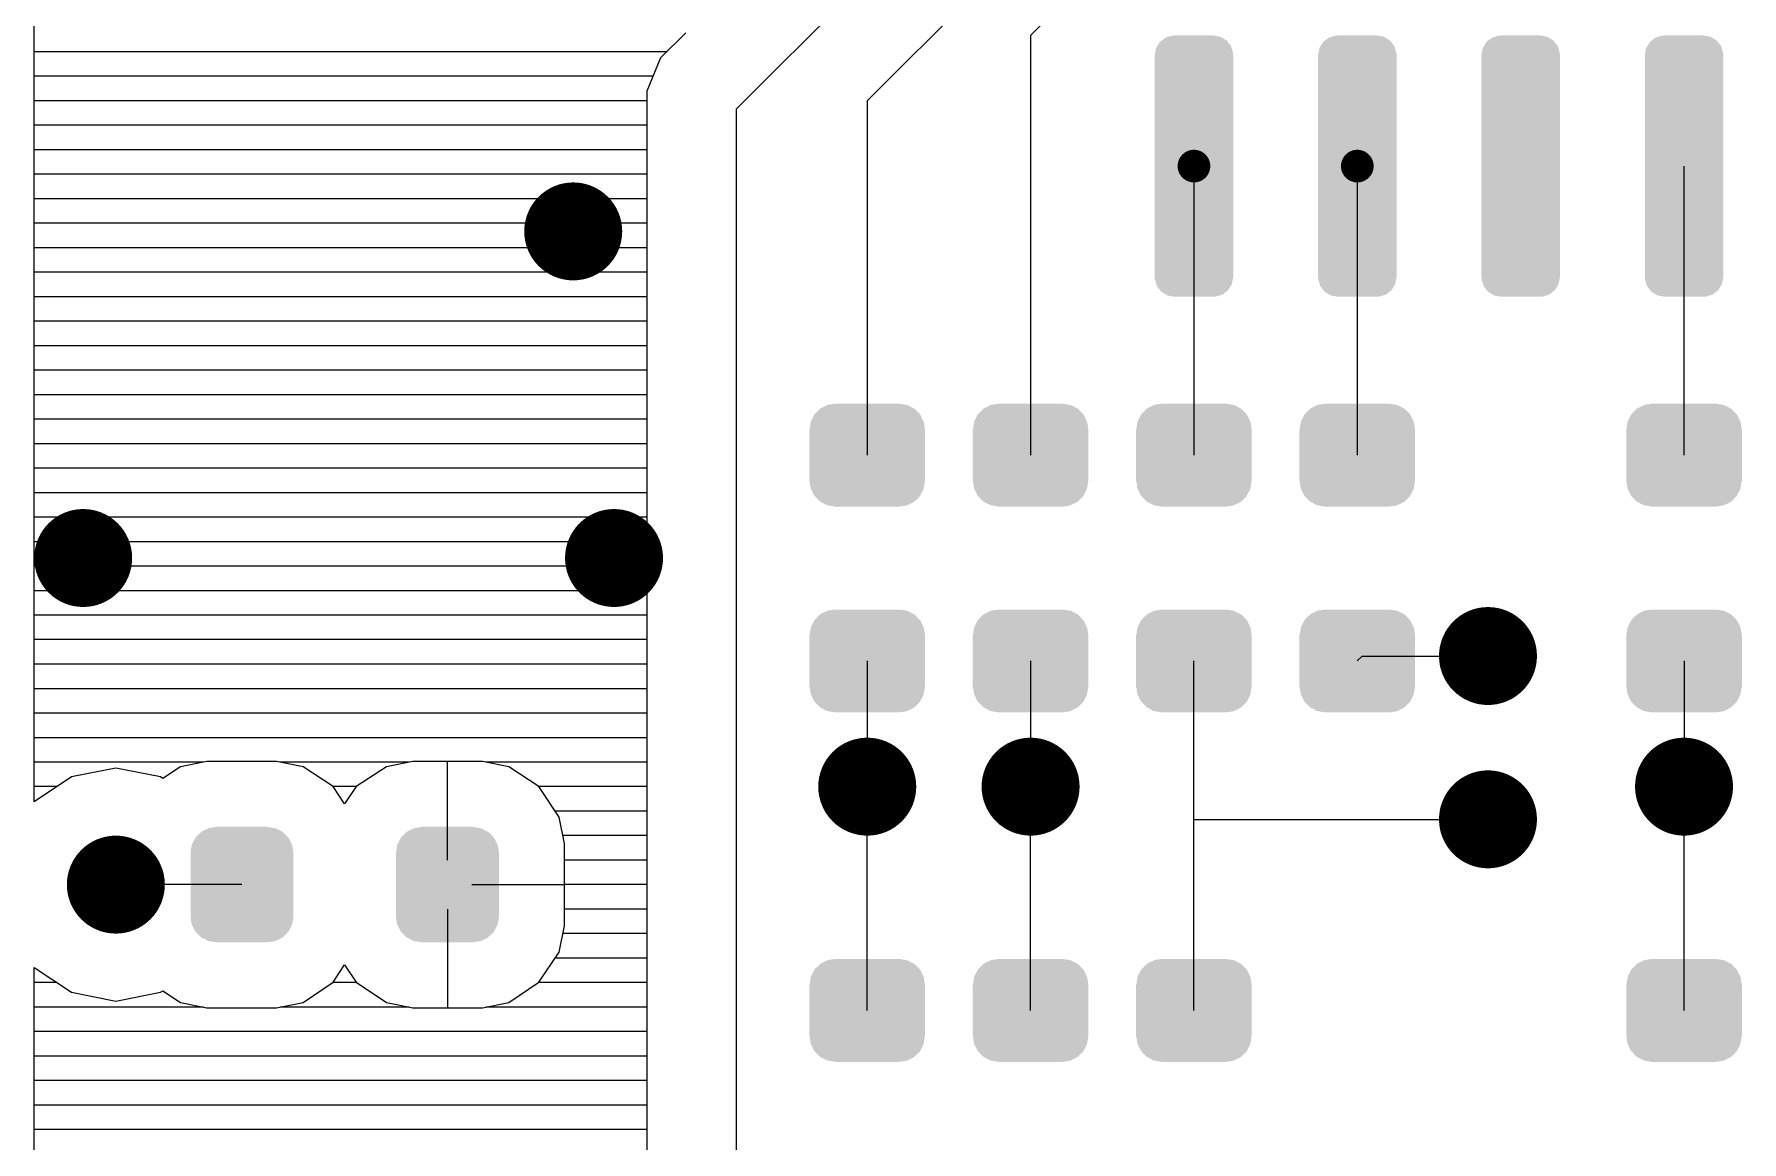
# Model space of a CAD drawing. Extents: x 295 to 953, y 10 to 290.
# Drawn here: x 561.06 to 590.27, y 129.98 to 148.93 of the extents above; entities that cross this region are included whole.
import ezdxf

# ---------------------------------------------------------------- set-up
doc = ezdxf.new("R2010")
doc.units = 0
doc.header["$LTSCALE"] = 5
doc.header["$MEASUREMENT"] = 0
doc.layers.get('0').update_dxf_attribs({"linetype": 'CONTINUOUS', "lineweight": 25})
doc.layers.add('DV-DPO-A6_BOT', color=7, linetype='CONTINUOUS')

msp = doc.modelspace()

# ---------------------------------------------------------------- linework, layer by layer
for points, const_width in [([(581.04, 146.673, -1), (580.76, 146.673, -1)], 0.279), ([(583.834, 146.673, -1), (583.554, 146.673, -1)], 0.279), ([(570.702, 145.556, -1), (569.864, 145.556, -1)], 0.838), ([(562.32, 139.968, -1), (561.482, 139.968, -1)], 0.838), ([(571.4, 139.968, -1), (570.562, 139.968, -1)], 0.838), ([(586.348, 138.291, -1), (585.51, 138.291, -1)], 0.838), ([(575.731, 136.056, -1), (574.893, 136.056, -1)], 0.838), ([(578.525, 136.056, -1), (577.687, 136.056, -1)], 0.838), ([(589.701, 136.056, -1), (588.863, 136.056, -1)], 0.838), ([(586.348, 135.497, -1), (585.51, 135.497, -1)], 0.838), ([(562.879, 134.38, -1), (562.041, 134.38, -1)], 0.838)]:
    msp.add_lwpolyline(points, format="xyb", close=True, dxfattribs=dict(const_width=const_width))
for points in [[(581.569, 148.609), (581.544, 148.693), (580.236, 148.609), (580.252, 148.693)], [(581.544, 148.693), (581.534, 148.726), (580.252, 148.693), (580.272, 148.726)], [(581.534, 148.726), (581.479, 148.797), (580.272, 148.726), (580.315, 148.797)], [(581.479, 148.797), (581.459, 148.823), (580.315, 148.797), (580.349, 148.823)], [(581.459, 148.823), (581.379, 148.871), (580.349, 148.823), (580.412, 148.871)], [(581.379, 148.871), (581.355, 148.886), (580.412, 148.871), (580.461, 148.886)], [(581.355, 148.886), (581.246, 148.906), (580.461, 148.886), (580.529, 148.906)], [(581.246, 148.906), (581.235, 148.908), (580.529, 148.906), (580.565, 148.908)], [(584.363, 148.609), (584.338, 148.693), (583.03, 148.609), (583.046, 148.693)], [(584.338, 148.693), (584.328, 148.726), (583.046, 148.693), (583.066, 148.726)], [(584.328, 148.726), (584.273, 148.797), (583.066, 148.726), (583.109, 148.797)], [(584.273, 148.797), (584.253, 148.823), (583.109, 148.797), (583.143, 148.823)], [(584.253, 148.823), (584.173, 148.871), (583.143, 148.823), (583.206, 148.871)], [(584.173, 148.871), (584.149, 148.886), (583.206, 148.871), (583.255, 148.886)], [(584.149, 148.886), (584.04, 148.906), (583.255, 148.886), (583.323, 148.906)], [(584.04, 148.906), (584.029, 148.908), (583.323, 148.906), (583.359, 148.908)], [(587.157, 148.609), (587.132, 148.693), (585.824, 148.609), (585.84, 148.693)], [(587.132, 148.693), (587.122, 148.726), (585.84, 148.693), (585.86, 148.726)], [(587.122, 148.726), (587.067, 148.797), (585.86, 148.726), (585.903, 148.797)], [(587.067, 148.797), (587.047, 148.823), (585.903, 148.797), (585.937, 148.823)], [(587.047, 148.823), (586.967, 148.871), (585.937, 148.823), (586, 148.871)], [(586.967, 148.871), (586.943, 148.886), (586, 148.871), (586.049, 148.886)], [(586.943, 148.886), (586.834, 148.906), (586.049, 148.886), (586.117, 148.906)], [(586.834, 148.906), (586.823, 148.908), (586.117, 148.906), (586.153, 148.908)], [(589.951, 148.609), (589.926, 148.693), (588.618, 148.609), (588.634, 148.693)], [(589.926, 148.693), (589.916, 148.726), (588.634, 148.693), (588.654, 148.726)], [(589.916, 148.726), (589.861, 148.797), (588.654, 148.726), (588.697, 148.797)], [(589.861, 148.797), (589.841, 148.823), (588.697, 148.797), (588.731, 148.823)], [(589.841, 148.823), (589.761, 148.871), (588.731, 148.823), (588.794, 148.871)], [(589.761, 148.871), (589.737, 148.886), (588.794, 148.871), (588.843, 148.886)], [(589.737, 148.886), (589.628, 148.906), (588.843, 148.886), (588.911, 148.906)], [(589.628, 148.906), (589.617, 148.908), (588.911, 148.906), (588.947, 148.908)], [(581.571, 148.573), (581.569, 148.609), (580.23, 148.573), (580.236, 148.609)], [(581.571, 144.773), (581.571, 148.573), (580.23, 144.773), (580.23, 148.573)], [(584.365, 148.573), (584.363, 148.609), (583.024, 148.573), (583.03, 148.609)], [(584.365, 144.773), (584.365, 148.573), (583.024, 144.773), (583.024, 148.573)], [(587.159, 148.573), (587.157, 148.609), (585.818, 148.573), (585.824, 148.609)], [(587.159, 144.773), (587.159, 148.573), (585.818, 144.773), (585.818, 148.573)], [(589.953, 148.573), (589.951, 148.609), (588.612, 148.573), (588.618, 148.609)], [(589.953, 144.773), (589.953, 148.573), (588.612, 144.773), (588.612, 148.573)], [(581.564, 144.737), (581.571, 144.773), (580.231, 144.737), (580.23, 144.773)], [(581.548, 144.653), (581.564, 144.737), (580.257, 144.653), (580.231, 144.737)], [(581.528, 144.62), (581.548, 144.653), (580.266, 144.62), (580.257, 144.653)], [(581.485, 144.549), (581.528, 144.62), (580.321, 144.549), (580.266, 144.62)], [(584.358, 144.737), (584.365, 144.773), (583.025, 144.737), (583.024, 144.773)], [(584.342, 144.653), (584.358, 144.737), (583.051, 144.653), (583.025, 144.737)], [(584.322, 144.62), (584.342, 144.653), (583.06, 144.62), (583.051, 144.653)], [(584.279, 144.549), (584.322, 144.62), (583.115, 144.549), (583.06, 144.62)], [(587.152, 144.737), (587.159, 144.773), (585.819, 144.737), (585.818, 144.773)], [(587.136, 144.653), (587.152, 144.737), (585.845, 144.653), (585.819, 144.737)], [(587.116, 144.62), (587.136, 144.653), (585.854, 144.62), (585.845, 144.653)], [(587.073, 144.549), (587.116, 144.62), (585.909, 144.549), (585.854, 144.62)], [(589.946, 144.737), (589.953, 144.773), (588.613, 144.737), (588.612, 144.773)], [(589.93, 144.653), (589.946, 144.737), (588.639, 144.653), (588.613, 144.737)], [(589.91, 144.62), (589.93, 144.653), (588.648, 144.62), (588.639, 144.653)], [(589.867, 144.549), (589.91, 144.62), (588.703, 144.549), (588.648, 144.62)], [(581.452, 144.524), (581.485, 144.549), (580.341, 144.524), (580.321, 144.549)], [(581.388, 144.475), (581.452, 144.524), (580.421, 144.475), (580.341, 144.524)], [(581.339, 144.46), (581.388, 144.475), (580.445, 144.46), (580.421, 144.475)], [(581.272, 144.44), (581.339, 144.46), (580.554, 144.44), (580.445, 144.46)], [(581.235, 144.438), (581.272, 144.44), (580.565, 144.438), (580.554, 144.44)], [(584.246, 144.524), (584.279, 144.549), (583.135, 144.524), (583.115, 144.549)], [(584.182, 144.475), (584.246, 144.524), (583.215, 144.475), (583.135, 144.524)], [(584.133, 144.46), (584.182, 144.475), (583.239, 144.46), (583.215, 144.475)], [(584.066, 144.44), (584.133, 144.46), (583.348, 144.44), (583.239, 144.46)], [(584.029, 144.438), (584.066, 144.44), (583.359, 144.438), (583.348, 144.44)], [(587.04, 144.524), (587.073, 144.549), (585.929, 144.524), (585.909, 144.549)], [(586.976, 144.475), (587.04, 144.524), (586.009, 144.475), (585.929, 144.524)], [(586.927, 144.46), (586.976, 144.475), (586.033, 144.46), (586.009, 144.475)], [(586.86, 144.44), (586.927, 144.46), (586.142, 144.44), (586.033, 144.46)], [(586.823, 144.438), (586.86, 144.44), (586.153, 144.438), (586.142, 144.44)], [(589.834, 144.524), (589.867, 144.549), (588.723, 144.524), (588.703, 144.549)], [(589.77, 144.475), (589.834, 144.524), (588.803, 144.475), (588.723, 144.524)], [(589.721, 144.46), (589.77, 144.475), (588.827, 144.46), (588.803, 144.475)], [(589.654, 144.44), (589.721, 144.46), (588.936, 144.44), (588.827, 144.46)], [(589.617, 144.438), (589.654, 144.44), (588.947, 144.438), (588.936, 144.44)], [(576.107, 142.528), (576, 142.585), (574.512, 142.528), (574.629, 142.585)], [(576, 142.585), (575.974, 142.589), (574.629, 142.585), (574.638, 142.589)], [(575.974, 142.589), (575.863, 142.608), (574.638, 142.589), (574.762, 142.608)], [(578.901, 142.528), (578.794, 142.585), (577.306, 142.528), (577.423, 142.585)], [(578.794, 142.585), (578.768, 142.589), (577.423, 142.585), (577.432, 142.589)], [(578.768, 142.589), (578.657, 142.608), (577.432, 142.589), (577.556, 142.608)], [(581.695, 142.528), (581.588, 142.585), (580.1, 142.528), (580.217, 142.585)], [(581.588, 142.585), (581.562, 142.589), (580.217, 142.585), (580.226, 142.589)], [(581.562, 142.589), (581.451, 142.608), (580.226, 142.589), (580.35, 142.608)], [(584.489, 142.528), (584.382, 142.585), (582.894, 142.528), (583.011, 142.585)], [(584.382, 142.585), (584.356, 142.589), (583.011, 142.585), (583.02, 142.589)], [(584.356, 142.589), (584.245, 142.608), (583.02, 142.589), (583.144, 142.608)], [(590.077, 142.528), (589.97, 142.585), (588.482, 142.528), (588.599, 142.585)], [(589.97, 142.585), (589.944, 142.589), (588.599, 142.585), (588.608, 142.589)], [(589.944, 142.589), (589.833, 142.608), (588.608, 142.589), (588.732, 142.608)], [(576.298, 142.169), (576.281, 142.293), (574.326, 142.169), (574.346, 142.293)], [(576.281, 142.293), (576.274, 142.307), (574.346, 142.293), (574.348, 142.307)], [(576.274, 142.307), (576.22, 142.419), (574.348, 142.307), (574.406, 142.419)], [(576.22, 142.419), (576.209, 142.431), (574.406, 142.419), (574.412, 142.431)], [(576.209, 142.431), (576.124, 142.52), (574.412, 142.431), (574.504, 142.52)], [(576.124, 142.52), (576.107, 142.528), (574.504, 142.52), (574.512, 142.528)], [(579.092, 142.169), (579.075, 142.293), (577.12, 142.169), (577.14, 142.293)], [(579.075, 142.293), (579.068, 142.307), (577.14, 142.293), (577.142, 142.307)], [(579.068, 142.307), (579.014, 142.419), (577.142, 142.307), (577.2, 142.419)], [(579.014, 142.419), (579.003, 142.431), (577.2, 142.419), (577.206, 142.431)], [(579.003, 142.431), (578.918, 142.52), (577.206, 142.431), (577.298, 142.52)], [(578.918, 142.52), (578.901, 142.528), (577.298, 142.52), (577.306, 142.528)], [(581.886, 142.169), (581.869, 142.293), (579.914, 142.169), (579.934, 142.293)], [(581.869, 142.293), (581.862, 142.307), (579.934, 142.293), (579.936, 142.307)], [(581.862, 142.307), (581.808, 142.419), (579.936, 142.307), (579.994, 142.419)], [(581.808, 142.419), (581.797, 142.431), (579.994, 142.419), (580, 142.431)], [(581.797, 142.431), (581.712, 142.52), (580, 142.431), (580.092, 142.52)], [(581.712, 142.52), (581.695, 142.528), (580.092, 142.52), (580.1, 142.528)], [(584.68, 142.169), (584.663, 142.293), (582.708, 142.169), (582.728, 142.293)], [(584.663, 142.293), (584.656, 142.307), (582.728, 142.293), (582.73, 142.307)], [(584.656, 142.307), (584.602, 142.419), (582.73, 142.307), (582.788, 142.419)], [(584.602, 142.419), (584.591, 142.431), (582.788, 142.419), (582.794, 142.431)], [(584.591, 142.431), (584.506, 142.52), (582.794, 142.431), (582.886, 142.52)], [(584.506, 142.52), (584.489, 142.528), (582.886, 142.52), (582.894, 142.528)], [(590.268, 142.169), (590.251, 142.293), (588.296, 142.169), (588.316, 142.293)], [(590.251, 142.293), (590.244, 142.307), (588.316, 142.293), (588.318, 142.307)], [(590.244, 142.307), (590.19, 142.419), (588.318, 142.307), (588.376, 142.419)], [(590.19, 142.419), (590.179, 142.431), (588.376, 142.419), (588.382, 142.431)], [(590.179, 142.431), (590.094, 142.52), (588.382, 142.431), (588.474, 142.52)], [(590.094, 142.52), (590.077, 142.528), (588.474, 142.52), (588.482, 142.528)], [(576.301, 141.286), (576.301, 142.169), (574.323, 141.286), (574.323, 142.169)], [(579.095, 141.286), (579.095, 142.169), (577.117, 141.286), (577.117, 142.169)], [(581.889, 141.286), (581.889, 142.169), (579.911, 141.286), (579.911, 142.169)], [(584.683, 141.286), (584.683, 142.169), (582.705, 141.286), (582.705, 142.169)], [(590.271, 141.286), (590.271, 142.169), (588.293, 141.286), (588.293, 142.169)], [(576.278, 141.163), (576.298, 141.286), (574.344, 141.163), (574.326, 141.286)], [(576.276, 141.149), (576.278, 141.163), (574.35, 141.149), (574.344, 141.163)], [(576.218, 141.037), (576.276, 141.149), (574.404, 141.037), (574.35, 141.149)], [(579.072, 141.163), (579.092, 141.286), (577.138, 141.163), (577.12, 141.286)], [(579.07, 141.149), (579.072, 141.163), (577.144, 141.149), (577.138, 141.163)], [(579.012, 141.037), (579.07, 141.149), (577.198, 141.037), (577.144, 141.149)], [(581.866, 141.163), (581.886, 141.286), (579.932, 141.163), (579.914, 141.286)], [(581.864, 141.149), (581.866, 141.163), (579.938, 141.149), (579.932, 141.163)], [(581.806, 141.037), (581.864, 141.149), (579.992, 141.037), (579.938, 141.149)], [(584.66, 141.163), (584.68, 141.286), (582.726, 141.163), (582.708, 141.286)], [(584.658, 141.149), (584.66, 141.163), (582.732, 141.149), (582.726, 141.163)], [(584.6, 141.037), (584.658, 141.149), (582.786, 141.037), (582.732, 141.149)], [(590.248, 141.163), (590.268, 141.286), (588.314, 141.163), (588.296, 141.286)], [(590.246, 141.149), (590.248, 141.163), (588.32, 141.149), (588.314, 141.163)], [(590.188, 141.037), (590.246, 141.149), (588.374, 141.037), (588.32, 141.149)], [(576.212, 141.025), (576.218, 141.037), (574.415, 141.025), (574.404, 141.037)], [(576.121, 140.936), (576.212, 141.025), (574.501, 140.936), (574.415, 141.025)], [(576.112, 140.927), (576.121, 140.936), (574.517, 140.927), (574.501, 140.936)], [(575.995, 140.871), (576.112, 140.927), (574.624, 140.871), (574.517, 140.927)], [(575.986, 140.866), (575.995, 140.871), (574.651, 140.866), (574.624, 140.871)], [(575.863, 140.848), (575.986, 140.866), (574.762, 140.848), (574.651, 140.866)], [(579.006, 141.025), (579.012, 141.037), (577.209, 141.025), (577.198, 141.037)], [(578.915, 140.936), (579.006, 141.025), (577.295, 140.936), (577.209, 141.025)], [(578.906, 140.927), (578.915, 140.936), (577.311, 140.927), (577.295, 140.936)], [(578.789, 140.871), (578.906, 140.927), (577.418, 140.871), (577.311, 140.927)], [(578.78, 140.866), (578.789, 140.871), (577.445, 140.866), (577.418, 140.871)], [(578.657, 140.848), (578.78, 140.866), (577.556, 140.848), (577.445, 140.866)], [(581.8, 141.025), (581.806, 141.037), (580.003, 141.025), (579.992, 141.037)], [(581.709, 140.936), (581.8, 141.025), (580.089, 140.936), (580.003, 141.025)], [(581.7, 140.927), (581.709, 140.936), (580.105, 140.927), (580.089, 140.936)], [(581.583, 140.871), (581.7, 140.927), (580.212, 140.871), (580.105, 140.927)], [(581.574, 140.866), (581.583, 140.871), (580.239, 140.866), (580.212, 140.871)], [(581.451, 140.848), (581.574, 140.866), (580.35, 140.848), (580.239, 140.866)], [(584.594, 141.025), (584.6, 141.037), (582.797, 141.025), (582.786, 141.037)], [(584.503, 140.936), (584.594, 141.025), (582.883, 140.936), (582.797, 141.025)], [(584.494, 140.927), (584.503, 140.936), (582.899, 140.927), (582.883, 140.936)], [(584.377, 140.871), (584.494, 140.927), (583.006, 140.871), (582.899, 140.927)], [(584.368, 140.866), (584.377, 140.871), (583.033, 140.866), (583.006, 140.871)], [(584.245, 140.848), (584.368, 140.866), (583.144, 140.848), (583.033, 140.866)], [(590.182, 141.025), (590.188, 141.037), (588.385, 141.025), (588.374, 141.037)], [(590.091, 140.936), (590.182, 141.025), (588.471, 140.936), (588.385, 141.025)], [(590.082, 140.927), (590.091, 140.936), (588.487, 140.927), (588.471, 140.936)], [(589.965, 140.871), (590.082, 140.927), (588.594, 140.871), (588.487, 140.927)], [(589.956, 140.866), (589.965, 140.871), (588.621, 140.866), (588.594, 140.871)], [(589.833, 140.848), (589.956, 140.866), (588.732, 140.848), (588.621, 140.866)], [(576.107, 139.008), (576, 139.064), (574.512, 139.008), (574.629, 139.064)], [(576, 139.064), (575.974, 139.069), (574.629, 139.064), (574.638, 139.069)], [(575.974, 139.069), (575.863, 139.087), (574.638, 139.069), (574.762, 139.087)], [(578.901, 139.008), (578.794, 139.064), (577.306, 139.008), (577.423, 139.064)], [(578.794, 139.064), (578.768, 139.069), (577.423, 139.064), (577.432, 139.069)], [(578.768, 139.069), (578.657, 139.087), (577.432, 139.069), (577.556, 139.087)], [(581.695, 139.008), (581.588, 139.064), (580.1, 139.008), (580.217, 139.064)], [(581.588, 139.064), (581.562, 139.069), (580.217, 139.064), (580.226, 139.069)], [(581.562, 139.069), (581.451, 139.087), (580.226, 139.069), (580.35, 139.087)], [(584.489, 139.008), (584.382, 139.064), (582.894, 139.008), (583.011, 139.064)], [(584.382, 139.064), (584.356, 139.069), (583.011, 139.064), (583.02, 139.069)], [(584.356, 139.069), (584.245, 139.087), (583.02, 139.069), (583.144, 139.087)], [(590.077, 139.008), (589.97, 139.064), (588.482, 139.008), (588.599, 139.064)], [(589.97, 139.064), (589.944, 139.069), (588.599, 139.064), (588.608, 139.069)], [(589.944, 139.069), (589.833, 139.087), (588.608, 139.069), (588.732, 139.087)], [(576.298, 138.649), (576.281, 138.773), (574.326, 138.649), (574.346, 138.773)], [(576.281, 138.773), (576.274, 138.787), (574.346, 138.773), (574.348, 138.787)], [(576.274, 138.787), (576.22, 138.899), (574.348, 138.787), (574.406, 138.899)], [(576.22, 138.899), (576.209, 138.911), (574.406, 138.899), (574.412, 138.911)], [(576.209, 138.911), (576.124, 138.999), (574.412, 138.911), (574.504, 138.999)], [(576.124, 138.999), (576.107, 139.008), (574.504, 138.999), (574.512, 139.008)], [(579.092, 138.649), (579.075, 138.773), (577.12, 138.649), (577.14, 138.773)], [(579.075, 138.773), (579.068, 138.787), (577.14, 138.773), (577.142, 138.787)], [(579.068, 138.787), (579.014, 138.899), (577.142, 138.787), (577.2, 138.899)], [(579.014, 138.899), (579.003, 138.911), (577.2, 138.899), (577.206, 138.911)], [(579.003, 138.911), (578.918, 138.999), (577.206, 138.911), (577.298, 138.999)], [(578.918, 138.999), (578.901, 139.008), (577.298, 138.999), (577.306, 139.008)], [(581.886, 138.649), (581.869, 138.773), (579.914, 138.649), (579.934, 138.773)], [(581.869, 138.773), (581.862, 138.787), (579.934, 138.773), (579.936, 138.787)], [(581.862, 138.787), (581.808, 138.899), (579.936, 138.787), (579.994, 138.899)], [(581.808, 138.899), (581.797, 138.911), (579.994, 138.899), (580, 138.911)], [(581.797, 138.911), (581.712, 138.999), (580, 138.911), (580.092, 138.999)], [(581.712, 138.999), (581.695, 139.008), (580.092, 138.999), (580.1, 139.008)], [(584.68, 138.649), (584.663, 138.773), (582.708, 138.649), (582.728, 138.773)], [(584.663, 138.773), (584.656, 138.787), (582.728, 138.773), (582.73, 138.787)], [(584.656, 138.787), (584.602, 138.899), (582.73, 138.787), (582.788, 138.899)], [(584.602, 138.899), (584.591, 138.911), (582.788, 138.899), (582.794, 138.911)], [(584.591, 138.911), (584.506, 138.999), (582.794, 138.911), (582.886, 138.999)], [(584.506, 138.999), (584.489, 139.008), (582.886, 138.999), (582.894, 139.008)], [(590.268, 138.649), (590.251, 138.773), (588.296, 138.649), (588.316, 138.773)], [(590.251, 138.773), (590.244, 138.787), (588.316, 138.773), (588.318, 138.787)], [(590.244, 138.787), (590.19, 138.899), (588.318, 138.787), (588.376, 138.899)], [(590.19, 138.899), (590.179, 138.911), (588.376, 138.899), (588.382, 138.911)], [(590.179, 138.911), (590.094, 138.999), (588.382, 138.911), (588.474, 138.999)], [(590.094, 138.999), (590.077, 139.008), (588.474, 138.999), (588.482, 139.008)], [(576.301, 137.766), (576.301, 138.649), (574.323, 137.766), (574.323, 138.649)], [(579.095, 137.766), (579.095, 138.649), (577.117, 137.766), (577.117, 138.649)], [(581.889, 137.766), (581.889, 138.649), (579.911, 137.766), (579.911, 138.649)], [(584.683, 137.766), (584.683, 138.649), (582.705, 137.766), (582.705, 138.649)], [(590.271, 137.766), (590.271, 138.649), (588.293, 137.766), (588.293, 138.649)], [(576.278, 137.642), (576.298, 137.766), (574.344, 137.642), (574.326, 137.766)], [(576.276, 137.628), (576.278, 137.642), (574.35, 137.628), (574.344, 137.642)], [(576.218, 137.516), (576.276, 137.628), (574.404, 137.516), (574.35, 137.628)], [(579.072, 137.642), (579.092, 137.766), (577.138, 137.642), (577.12, 137.766)], [(579.07, 137.628), (579.072, 137.642), (577.144, 137.628), (577.138, 137.642)], [(579.012, 137.516), (579.07, 137.628), (577.198, 137.516), (577.144, 137.628)], [(581.866, 137.642), (581.886, 137.766), (579.932, 137.642), (579.914, 137.766)], [(581.864, 137.628), (581.866, 137.642), (579.938, 137.628), (579.932, 137.642)], [(581.806, 137.516), (581.864, 137.628), (579.992, 137.516), (579.938, 137.628)], [(584.66, 137.642), (584.68, 137.766), (582.726, 137.642), (582.708, 137.766)], [(584.658, 137.628), (584.66, 137.642), (582.732, 137.628), (582.726, 137.642)], [(584.6, 137.516), (584.658, 137.628), (582.786, 137.516), (582.732, 137.628)], [(590.248, 137.642), (590.268, 137.766), (588.314, 137.642), (588.296, 137.766)], [(590.246, 137.628), (590.248, 137.642), (588.32, 137.628), (588.314, 137.642)], [(590.188, 137.516), (590.246, 137.628), (588.374, 137.516), (588.32, 137.628)], [(576.212, 137.504), (576.218, 137.516), (574.415, 137.504), (574.404, 137.516)], [(576.121, 137.416), (576.212, 137.504), (574.501, 137.416), (574.415, 137.504)], [(576.112, 137.407), (576.121, 137.416), (574.517, 137.407), (574.501, 137.416)], [(575.995, 137.35), (576.112, 137.407), (574.624, 137.35), (574.517, 137.407)], [(575.986, 137.346), (575.995, 137.35), (574.651, 137.346), (574.624, 137.35)], [(575.863, 137.327), (575.986, 137.346), (574.762, 137.327), (574.651, 137.346)], [(579.006, 137.504), (579.012, 137.516), (577.209, 137.504), (577.198, 137.516)], [(578.915, 137.416), (579.006, 137.504), (577.295, 137.416), (577.209, 137.504)], [(578.906, 137.407), (578.915, 137.416), (577.311, 137.407), (577.295, 137.416)], [(578.789, 137.35), (578.906, 137.407), (577.418, 137.35), (577.311, 137.407)], [(578.78, 137.346), (578.789, 137.35), (577.445, 137.346), (577.418, 137.35)], [(578.657, 137.327), (578.78, 137.346), (577.556, 137.327), (577.445, 137.346)], [(581.8, 137.504), (581.806, 137.516), (580.003, 137.504), (579.992, 137.516)], [(581.709, 137.416), (581.8, 137.504), (580.089, 137.416), (580.003, 137.504)], [(581.7, 137.407), (581.709, 137.416), (580.105, 137.407), (580.089, 137.416)], [(581.583, 137.35), (581.7, 137.407), (580.212, 137.35), (580.105, 137.407)], [(581.574, 137.346), (581.583, 137.35), (580.239, 137.346), (580.212, 137.35)], [(581.451, 137.327), (581.574, 137.346), (580.35, 137.327), (580.239, 137.346)], [(584.594, 137.504), (584.6, 137.516), (582.797, 137.504), (582.786, 137.516)], [(584.503, 137.416), (584.594, 137.504), (582.883, 137.416), (582.797, 137.504)], [(584.494, 137.407), (584.503, 137.416), (582.899, 137.407), (582.883, 137.416)], [(584.377, 137.35), (584.494, 137.407), (583.006, 137.35), (582.899, 137.407)], [(584.368, 137.346), (584.377, 137.35), (583.033, 137.346), (583.006, 137.35)], [(584.245, 137.327), (584.368, 137.346), (583.144, 137.327), (583.033, 137.346)], [(590.182, 137.504), (590.188, 137.516), (588.385, 137.504), (588.374, 137.516)], [(590.091, 137.416), (590.182, 137.504), (588.471, 137.416), (588.385, 137.504)], [(590.082, 137.407), (590.091, 137.416), (588.487, 137.407), (588.471, 137.416)], [(589.965, 137.35), (590.082, 137.407), (588.594, 137.35), (588.487, 137.407)], [(589.956, 137.346), (589.965, 137.35), (588.621, 137.346), (588.594, 137.35)], [(589.833, 137.327), (589.956, 137.346), (588.732, 137.327), (588.621, 137.346)], [(565.405, 135.191), (565.32, 135.278), (563.825, 135.191), (563.917, 135.278)], [(565.32, 135.278), (565.302, 135.287), (563.917, 135.278), (563.926, 135.287)], [(565.302, 135.287), (565.196, 135.343), (563.926, 135.287), (564.043, 135.343)], [(565.196, 135.343), (565.167, 135.347), (564.043, 135.343), (564.052, 135.347)], [(565.167, 135.347), (565.058, 135.365), (564.052, 135.347), (564.175, 135.365)], [(565.058, 135.365), (565.058, 135.369), (564.175, 135.365), (564.175, 135.369)], [(568.92, 135.191), (568.835, 135.278), (567.34, 135.191), (567.432, 135.278)], [(568.835, 135.278), (568.817, 135.287), (567.432, 135.278), (567.441, 135.287)], [(568.817, 135.287), (568.711, 135.343), (567.441, 135.287), (567.557, 135.343)], [(568.711, 135.343), (568.682, 135.347), (567.557, 135.343), (567.567, 135.347)], [(568.682, 135.347), (568.573, 135.365), (567.567, 135.347), (567.69, 135.365)], [(568.573, 135.365), (568.573, 135.369), (567.69, 135.365), (567.69, 135.369)], [(565.497, 134.93), (565.478, 135.053), (563.737, 134.93), (563.757, 135.053)], [(565.478, 135.053), (565.471, 135.068), (563.757, 135.053), (563.76, 135.068)], [(565.471, 135.068), (565.417, 135.178), (563.76, 135.068), (563.819, 135.178)], [(565.417, 135.178), (565.405, 135.191), (563.819, 135.178), (563.825, 135.191)], [(569.012, 134.93), (568.993, 135.053), (567.251, 134.93), (567.272, 135.053)], [(568.993, 135.053), (568.986, 135.068), (567.272, 135.053), (567.275, 135.068)], [(568.986, 135.068), (568.932, 135.178), (567.275, 135.068), (567.334, 135.178)], [(568.932, 135.178), (568.92, 135.191), (567.334, 135.178), (567.34, 135.191)], [(565.497, 134.927), (565.497, 134.93), (563.737, 134.927), (563.737, 134.93)], [(565.497, 133.832), (565.497, 134.927), (563.737, 133.832), (563.737, 134.927)], [(569.012, 134.927), (569.012, 134.93), (567.251, 134.927), (567.251, 134.93)], [(569.012, 133.832), (569.012, 134.927), (567.251, 133.832), (567.251, 134.927)], [(565.497, 133.829), (565.497, 133.832), (563.737, 133.829), (563.737, 133.832)], [(565.476, 133.706), (565.497, 133.829), (563.755, 133.706), (563.737, 133.829)], [(569.012, 133.829), (569.012, 133.832), (567.251, 133.829), (567.251, 133.832)], [(568.991, 133.706), (569.012, 133.829), (567.27, 133.706), (567.251, 133.829)], [(565.473, 133.692), (565.476, 133.706), (563.762, 133.692), (563.755, 133.706)], [(565.415, 133.581), (565.473, 133.692), (563.816, 133.581), (563.762, 133.692)], [(565.408, 133.568), (565.415, 133.581), (563.828, 133.568), (563.816, 133.581)], [(565.317, 133.481), (565.408, 133.568), (563.914, 133.481), (563.828, 133.568)], [(568.988, 133.692), (568.991, 133.706), (567.277, 133.692), (567.27, 133.706)], [(568.929, 133.581), (568.988, 133.692), (567.331, 133.581), (567.277, 133.692)], [(568.923, 133.568), (568.929, 133.581), (567.343, 133.568), (567.331, 133.581)], [(568.831, 133.481), (568.923, 133.568), (567.428, 133.481), (567.343, 133.568)], [(565.307, 133.472), (565.317, 133.481), (563.931, 133.472), (563.914, 133.481)], [(565.191, 133.416), (565.307, 133.472), (564.037, 133.416), (563.931, 133.472)], [(565.181, 133.412), (565.191, 133.416), (564.066, 133.412), (564.037, 133.416)], [(565.058, 133.394), (565.181, 133.412), (564.175, 133.394), (564.066, 133.412)], [(565.058, 133.391), (565.058, 133.394), (564.175, 133.391), (564.175, 133.394)], [(568.822, 133.472), (568.831, 133.481), (567.446, 133.472), (567.428, 133.481)], [(568.706, 133.416), (568.822, 133.472), (567.552, 133.416), (567.446, 133.472)], [(568.696, 133.412), (568.706, 133.416), (567.581, 133.412), (567.552, 133.416)], [(568.573, 133.394), (568.696, 133.412), (567.69, 133.394), (567.581, 133.412)], [(568.573, 133.391), (568.573, 133.394), (567.69, 133.391), (567.69, 133.394)], [(576.274, 132.807), (576.22, 132.919), (574.348, 132.807), (574.406, 132.919)], [(576.22, 132.919), (576.209, 132.931), (574.406, 132.919), (574.412, 132.931)], [(576.209, 132.931), (576.124, 133.02), (574.412, 132.931), (574.504, 133.02)], [(576.124, 133.02), (576.107, 133.029), (574.504, 133.02), (574.512, 133.029)], [(576.107, 133.029), (576, 133.085), (574.512, 133.029), (574.629, 133.085)], [(576, 133.085), (575.974, 133.09), (574.629, 133.085), (574.638, 133.09)], [(575.974, 133.09), (575.863, 133.108), (574.638, 133.09), (574.762, 133.108)], [(579.068, 132.807), (579.014, 132.919), (577.142, 132.807), (577.2, 132.919)], [(579.014, 132.919), (579.003, 132.931), (577.2, 132.919), (577.206, 132.931)], [(579.003, 132.931), (578.918, 133.02), (577.206, 132.931), (577.298, 133.02)], [(578.918, 133.02), (578.901, 133.029), (577.298, 133.02), (577.306, 133.029)], [(578.901, 133.029), (578.794, 133.085), (577.306, 133.029), (577.423, 133.085)], [(578.794, 133.085), (578.768, 133.09), (577.423, 133.085), (577.432, 133.09)], [(578.768, 133.09), (578.657, 133.108), (577.432, 133.09), (577.556, 133.108)], [(581.862, 132.807), (581.808, 132.919), (579.936, 132.807), (579.994, 132.919)], [(581.808, 132.919), (581.797, 132.931), (579.994, 132.919), (580, 132.931)], [(581.797, 132.931), (581.712, 133.02), (580, 132.931), (580.092, 133.02)], [(581.712, 133.02), (581.695, 133.029), (580.092, 133.02), (580.1, 133.029)], [(581.695, 133.029), (581.588, 133.085), (580.1, 133.029), (580.217, 133.085)], [(581.588, 133.085), (581.562, 133.09), (580.217, 133.085), (580.226, 133.09)], [(581.562, 133.09), (581.451, 133.108), (580.226, 133.09), (580.35, 133.108)], [(590.244, 132.807), (590.19, 132.919), (588.318, 132.807), (588.376, 132.919)], [(590.19, 132.919), (590.179, 132.931), (588.376, 132.919), (588.382, 132.931)], [(590.179, 132.931), (590.094, 133.02), (588.382, 132.931), (588.474, 133.02)], [(590.094, 133.02), (590.077, 133.029), (588.474, 133.02), (588.482, 133.029)], [(590.077, 133.029), (589.97, 133.085), (588.482, 133.029), (588.599, 133.085)], [(589.97, 133.085), (589.944, 133.09), (588.599, 133.085), (588.608, 133.09)], [(589.944, 133.09), (589.833, 133.108), (588.608, 133.09), (588.732, 133.108)], [(576.301, 131.787), (576.301, 132.67), (574.323, 131.787), (574.323, 132.67)], [(576.298, 132.67), (576.281, 132.793), (574.326, 132.67), (574.346, 132.793)], [(576.281, 132.793), (576.274, 132.807), (574.346, 132.793), (574.348, 132.807)], [(579.095, 131.787), (579.095, 132.67), (577.117, 131.787), (577.117, 132.67)], [(579.092, 132.67), (579.075, 132.793), (577.12, 132.67), (577.14, 132.793)], [(579.075, 132.793), (579.068, 132.807), (577.14, 132.793), (577.142, 132.807)], [(581.889, 131.787), (581.889, 132.67), (579.911, 131.787), (579.911, 132.67)], [(581.886, 132.67), (581.869, 132.793), (579.914, 132.67), (579.934, 132.793)], [(581.869, 132.793), (581.862, 132.807), (579.934, 132.793), (579.936, 132.807)], [(590.271, 131.787), (590.271, 132.67), (588.293, 131.787), (588.293, 132.67)], [(590.268, 132.67), (590.251, 132.793), (588.296, 132.67), (588.316, 132.793)], [(590.251, 132.793), (590.244, 132.807), (588.316, 132.793), (588.318, 132.807)], [(576.278, 131.663), (576.298, 131.787), (574.344, 131.663), (574.326, 131.787)], [(579.072, 131.663), (579.092, 131.787), (577.138, 131.663), (577.12, 131.787)], [(581.866, 131.663), (581.886, 131.787), (579.932, 131.663), (579.914, 131.787)], [(590.248, 131.663), (590.268, 131.787), (588.314, 131.663), (588.296, 131.787)], [(576.276, 131.649), (576.278, 131.663), (574.35, 131.649), (574.344, 131.663)], [(576.218, 131.537), (576.276, 131.649), (574.404, 131.537), (574.35, 131.649)], [(576.212, 131.525), (576.218, 131.537), (574.415, 131.525), (574.404, 131.537)], [(576.121, 131.436), (576.212, 131.525), (574.501, 131.436), (574.415, 131.525)], [(579.07, 131.649), (579.072, 131.663), (577.144, 131.649), (577.138, 131.663)], [(579.012, 131.537), (579.07, 131.649), (577.198, 131.537), (577.144, 131.649)], [(579.006, 131.525), (579.012, 131.537), (577.209, 131.525), (577.198, 131.537)], [(578.915, 131.436), (579.006, 131.525), (577.295, 131.436), (577.209, 131.525)], [(581.864, 131.649), (581.866, 131.663), (579.938, 131.649), (579.932, 131.663)], [(581.806, 131.537), (581.864, 131.649), (579.992, 131.537), (579.938, 131.649)], [(581.8, 131.525), (581.806, 131.537), (580.003, 131.525), (579.992, 131.537)], [(581.709, 131.436), (581.8, 131.525), (580.089, 131.436), (580.003, 131.525)], [(590.246, 131.649), (590.248, 131.663), (588.32, 131.649), (588.314, 131.663)], [(590.188, 131.537), (590.246, 131.649), (588.374, 131.537), (588.32, 131.649)], [(590.182, 131.525), (590.188, 131.537), (588.385, 131.525), (588.374, 131.537)], [(590.091, 131.436), (590.182, 131.525), (588.471, 131.436), (588.385, 131.525)], [(576.112, 131.428), (576.121, 131.436), (574.517, 131.428), (574.501, 131.436)], [(575.995, 131.371), (576.112, 131.428), (574.624, 131.371), (574.517, 131.428)], [(575.986, 131.367), (575.995, 131.371), (574.651, 131.367), (574.624, 131.371)], [(575.863, 131.348), (575.986, 131.367), (574.762, 131.348), (574.651, 131.367)], [(578.906, 131.428), (578.915, 131.436), (577.311, 131.428), (577.295, 131.436)], [(578.789, 131.371), (578.906, 131.428), (577.418, 131.371), (577.311, 131.428)], [(578.78, 131.367), (578.789, 131.371), (577.445, 131.367), (577.418, 131.371)], [(578.657, 131.348), (578.78, 131.367), (577.556, 131.348), (577.445, 131.367)], [(581.7, 131.428), (581.709, 131.436), (580.105, 131.428), (580.089, 131.436)], [(581.583, 131.371), (581.7, 131.428), (580.212, 131.371), (580.105, 131.428)], [(581.574, 131.367), (581.583, 131.371), (580.239, 131.367), (580.212, 131.371)], [(581.451, 131.348), (581.574, 131.367), (580.35, 131.348), (580.239, 131.367)], [(590.082, 131.428), (590.091, 131.436), (588.487, 131.428), (588.471, 131.436)], [(589.965, 131.371), (590.082, 131.428), (588.594, 131.371), (588.487, 131.428)], [(589.956, 131.367), (589.965, 131.371), (588.621, 131.367), (588.594, 131.371)], [(589.833, 131.348), (589.956, 131.367), (588.732, 131.348), (588.621, 131.367)]]:
    msp.add_solid(points)
at = {"layer": 'DV-DPO-A6_BOT'}
for p, q in [((583.694, 154.496), (578.106, 148.908)), ((580.9, 153.379), (575.312, 147.791)), ((573.077, 147.651), (575.871, 150.445)), ((561.063, 135.799), (561.063, 149.45)), ((572.211, 148.953), (571.775, 148.523)), ((578.106, 148.908), (578.106, 141.728)), ((571.887, 148.629), (561.063, 148.629)), ((571.775, 148.523), (571.54, 147.958)), ((571.646, 148.21), (561.063, 148.21)), ((571.54, 147.958), (571.54, 125.606)), ((571.54, 147.791), (561.063, 147.791)), ((573.077, 125.299), (573.077, 147.651)), ((575.312, 147.791), (575.312, 141.728)), ((571.54, 147.372), (561.063, 147.372)), ((571.54, 146.953), (561.063, 146.953)), ((580.9, 146.673), (580.9, 141.728)), ((583.694, 146.673), (583.694, 141.728)), ((589.282, 141.728), (589.282, 146.673)), ((571.54, 146.534), (561.063, 146.534)), ((571.54, 146.114), (561.063, 146.114)), ((571.54, 145.695), (561.063, 145.695)), ((571.54, 145.276), (561.063, 145.276)), ((571.54, 144.857), (561.063, 144.857)), ((571.54, 144.438), (561.063, 144.438)), ((571.54, 144.019), (561.063, 144.019)), ((571.54, 143.6), (561.063, 143.6)), ((571.54, 143.181), (561.063, 143.181)), ((571.54, 142.762), (561.063, 142.762)), ((571.54, 142.343), (561.063, 142.343)), ((571.54, 141.923), (561.063, 141.923)), ((571.54, 141.504), (561.063, 141.504)), ((571.54, 141.085), (561.063, 141.085)), ((571.54, 140.666), (561.063, 140.666)), ((571.54, 140.247), (561.063, 140.247)), ((571.54, 139.828), (561.063, 139.828)), ((571.54, 139.409), (561.063, 139.409)), ((571.54, 138.99), (561.063, 138.99)), ((571.54, 138.571), (561.063, 138.571)), ((575.312, 138.207), (575.312, 136.056)), ((578.106, 138.207), (578.106, 136.056)), ((580.9, 135.497), (580.9, 138.207)), ((583.694, 138.207), (583.778, 138.291)), ((583.778, 138.291), (585.929, 138.291)), ((589.282, 138.207), (589.282, 136.056)), ((571.54, 138.152), (561.063, 138.152)), ((571.54, 137.732), (561.063, 137.732)), ((571.54, 137.313), (561.063, 137.313)), ((571.54, 136.894), (561.063, 136.894)), ((563.957, 136.475), (561.063, 136.475)), ((564.019, 136.486), (563.566, 136.397)), ((565.209, 136.486), (564.019, 136.486)), ((565.662, 136.397), (565.209, 136.486)), ((567.478, 136.475), (565.27, 136.475)), ((567.539, 136.486), (567.087, 136.397)), ((568.729, 136.486), (567.539, 136.486)), ((568.132, 134.799), (568.132, 136.486)), ((569.182, 136.397), (568.729, 136.486)), ((571.54, 136.475), (568.791, 136.475)), ((561.7, 136.224), (561.063, 135.799)), ((562.46, 136.375), (561.7, 136.224)), ((563.225, 136.224), (562.46, 136.375)), ((563.264, 136.196), (563.225, 136.224)), ((563.566, 136.397), (563.264, 136.196)), ((566.176, 136.056), (565.662, 136.397)), ((567.087, 136.397), (566.572, 136.056)), ((569.696, 136.056), (569.182, 136.397)), ((561.454, 136.056), (561.063, 136.056)), ((566.578, 136.056), (566.17, 136.056)), ((566.371, 135.76), (566.176, 136.056)), ((566.572, 136.056), (566.371, 135.76)), ((571.54, 136.056), (569.691, 136.056)), ((570.043, 135.536), (569.696, 136.056)), ((575.312, 132.228), (575.312, 136.056)), ((578.106, 132.228), (578.106, 136.056)), ((589.282, 132.228), (589.282, 136.056)), ((571.54, 135.637), (569.976, 135.637)), ((570.132, 135.084), (570.043, 135.536)), ((580.9, 132.228), (580.9, 135.497)), ((580.9, 135.497), (585.929, 135.497)), ((571.54, 135.218), (570.104, 135.218)), ((570.132, 133.676), (570.132, 135.084)), ((571.54, 134.799), (570.132, 134.799)), ((564.617, 134.38), (562.46, 134.38)), ((568.551, 134.38), (570.132, 134.38)), ((571.54, 134.38), (570.132, 134.38)), ((568.132, 133.961), (568.132, 132.273)), ((571.54, 133.961), (570.132, 133.961)), ((570.043, 133.223), (570.132, 133.676)), ((571.54, 133.541), (570.104, 133.541)), ((569.696, 132.709), (570.043, 133.223)), ((561.063, 119.314), (561.063, 132.96)), ((561.063, 132.96), (561.7, 132.541)), ((566.176, 132.709), (566.371, 133.005)), ((566.371, 133.005), (566.572, 132.709)), ((571.54, 133.122), (569.976, 133.122)), ((561.454, 132.703), (561.063, 132.703)), ((565.662, 132.362), (566.176, 132.709)), ((566.578, 132.703), (566.17, 132.703)), ((566.572, 132.709), (567.087, 132.362)), ((569.182, 132.362), (569.696, 132.709)), ((571.54, 132.703), (569.691, 132.703)), ((561.7, 132.541), (562.46, 132.385)), ((562.46, 132.385), (563.225, 132.541)), ((563.225, 132.541), (563.264, 132.564)), ((563.264, 132.564), (563.566, 132.362)), ((563.566, 132.362), (564.019, 132.273)), ((565.209, 132.273), (565.662, 132.362)), ((567.087, 132.362), (567.539, 132.273)), ((568.729, 132.273), (569.182, 132.362)), ((563.957, 132.284), (561.063, 132.284)), ((564.019, 132.273), (565.209, 132.273)), ((567.478, 132.284), (565.27, 132.284)), ((567.539, 132.273), (568.729, 132.273)), ((571.54, 132.284), (568.791, 132.284)), ((571.54, 131.865), (561.063, 131.865)), ((571.54, 131.446), (561.063, 131.446)), ((571.54, 131.027), (561.063, 131.027)), ((571.54, 130.608), (561.063, 130.608)), ((571.54, 130.189), (561.063, 130.189))]:
    msp.add_line(p, q, dxfattribs=at)

doc.saveas('drawing.dxf')
